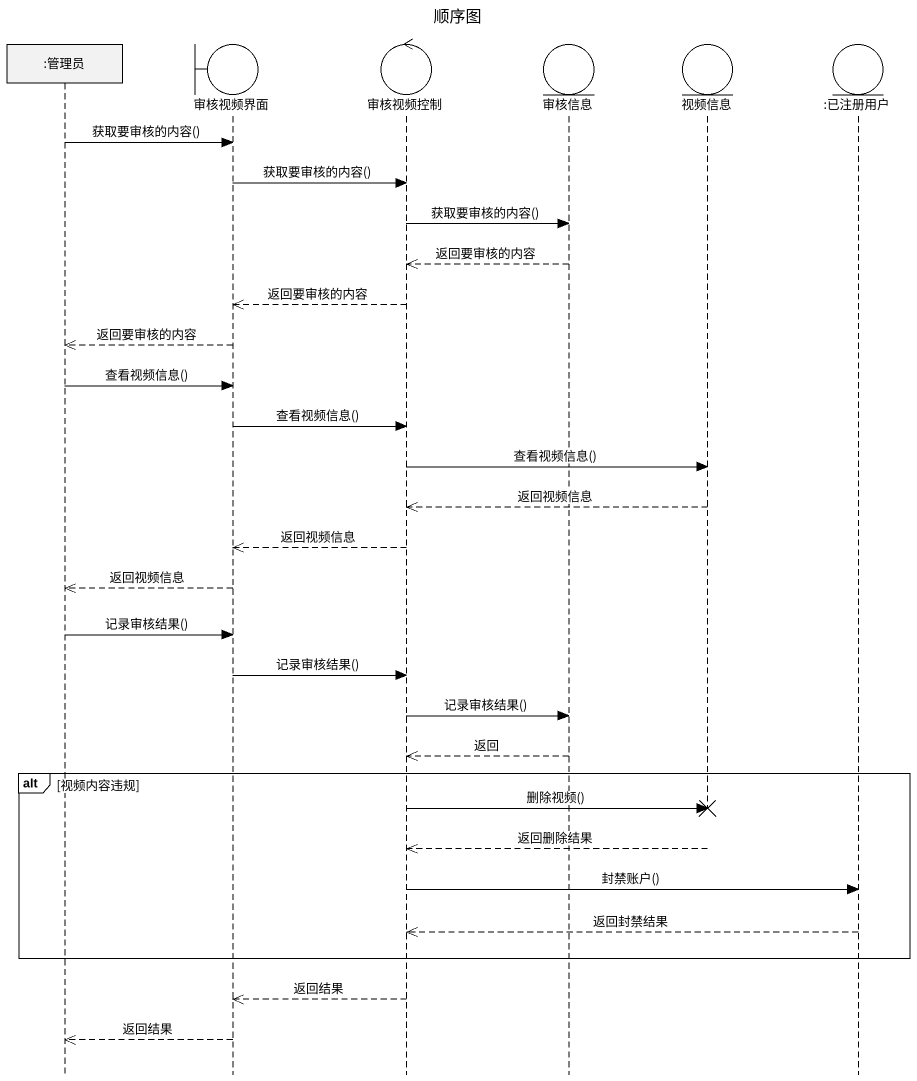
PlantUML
@startuml
title 顺序图
hide footbox
participant ":管理员" as 管理员
boundary 审核视频界面
control 审核视频控制
entity 审核信息
entity 视频信息
entity ":已注册用户" as 已注册用户

管理员 -> 审核视频界面 : 获取要审核的内容()
审核视频界面 -> 审核视频控制 : 获取要审核的内容()
审核视频控制 -> 审核信息 : 获取要审核的内容()
审核信息 -->> 审核视频控制 : 返回要审核的内容
审核视频控制 -->> 审核视频界面 : 返回要审核的内容
审核视频界面 -->> 管理员 : 返回要审核的内容
管理员 -> 审核视频界面 : 查看视频信息()
审核视频界面 -> 审核视频控制 : 查看视频信息()
审核视频控制 -> 视频信息 : 查看视频信息()
视频信息 -->> 审核视频控制 : 返回视频信息
审核视频控制 -->> 审核视频界面 : 返回视频信息
审核视频界面 -->> 管理员 : 返回视频信息
管理员 -> 审核视频界面 : 记录审核结果()
审核视频界面 -> 审核视频控制 : 记录审核结果()
审核视频控制 -> 审核信息 : 记录审核结果()
审核信息 -->> 审核视频控制 : 返回
alt 视频内容违规
  审核视频控制 -> 视频信息 !! : 删除视频()
  视频信息 -->> 审核视频控制 : 返回删除结果
  审核视频控制 -> 已注册用户 : 封禁账户()
  已注册用户 -->> 审核视频控制 : 返回封禁结果
end
审核视频控制 -->> 审核视频界面 : 返回结果
审核视频界面 -->> 管理员 : 返回结果
@enduml
